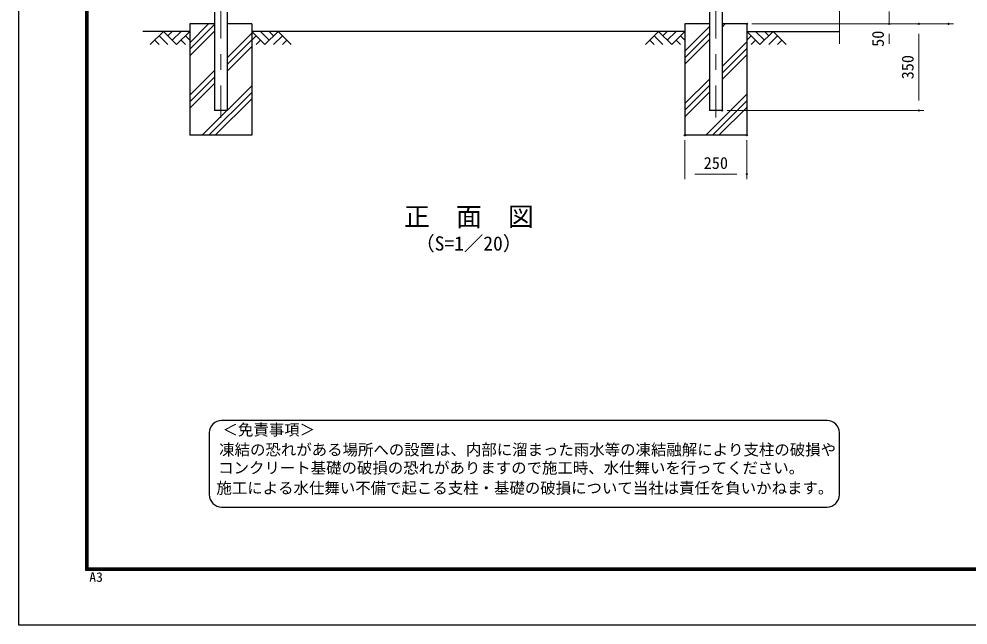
# Model space of a CAD drawing. Units: millimetres, scale not verified. Extents: x -4200 to 4200, y -2970 to 2970.
# Drawn here: x -4200 to -366, y -2970 to -520 of the extents above; entities that cross this region are included whole.
import ezdxf
from ezdxf.enums import TextEntityAlignment as Align

# ---------------------------------------------------------------- set-up
doc = ezdxf.new("R2010")
doc.units = ezdxf.units.MM
doc.header["$LTSCALE"] = 10
doc.header["$PDMODE"] = 32
doc.header["$PDSIZE"] = 5
doc.linetypes.add('USER1', pattern=[50.8, 31.75, -6.35, 6.35, -6.35])
for name, color, linetype, lineweight in [('0-0_D-TTL-TXT', 7, 'Continuous', 25), ('0-1_D-BMK', 2, 'USER1', 13), ('0-2_D-STR1', 1, 'Continuous', 25), ('0-3_D-STR-DIM', 7, 'Continuous', 13), ('0-9_D-BGD', 7, 'Continuous', 25), ('0-A_D-STR4', 7, 'Continuous', 25), ('0-B_D-DCR-HCH', 7, 'Continuous', 13), ('0-C_D-TTL', 7, 'Continuous', 25)]:
    doc.layers.add(name, color=color, linetype=linetype, lineweight=lineweight)
doc.layers.add('0-5_Defpoints', color=8, linetype='Continuous')
doc.styles.add('ＭＳ ゴシック', font='')
doc.styles.get('ＭＳ ゴシック').set_extended_font_data('MS Gothic')

msp = doc.modelspace()

# ---------------------------------------------------------------- linework, layer by layer
at = {"layer": '0-0_D-TTL-TXT', "color": 2}
for p, q in [((-935.87, -2142.95), (-3381.41, -2142.95)), ((-3431.41, -2192.95), (-3431.41, -2442.95)), ((-885.87, -2442.95), (-885.87, -2192.95)), ((-3381.41, -2492.95), (-935.87, -2492.95))]:
    msp.add_line(p, q, dxfattribs=at)
for centre, start, end in [((-3381.41, -2192.95), 90, 180), ((-935.87, -2192.95), 0, 90), ((-3381.41, -2442.95), 180, 270), ((-935.87, -2442.95), 270, 0)]:
    msp.add_arc(centre, 50, start, end, dxfattribs=at)
at = {"layer": '0-1_D-BMK'}
for p, q in [((-3384.97, 1751.06), (-3384.97, -919.29)), ((-1384.97, 1751.06), (-1384.97, -918.58))]:
    msp.add_line(p, q, dxfattribs=at)
at = {"layer": '0-2_D-STR1'}
for p, q in [((-3410.37, -493), (-3410.37, -890)), ((-3359.57, -493), (-3359.57, -890)), ((-1410.37, -493), (-1410.37, -890)), ((-1359.57, -493), (-1359.57, -890)), ((-3359.57, -890), (-3410.37, -890)), ((-1359.57, -890), (-1410.37, -890))]:
    msp.add_line(p, q, dxfattribs=at)
at = {"layer": '0-3_D-STR-DIM'}
for p, q in [((-884.97, 359.35), (-884.97, -620)), ((-684.97, -490), (-684.97, -540)), ((-1239.97, -540), (-664.97, -540)), ((-1239.97, -540), (-544.97, -540)), ((-1239.97, -540), (-424.97, -540)), ((-1239.97, -540), (-544.97, -540)), ((-684.97, -580), (-684.97, -620)), ((-564.97, -580), (-564.97, -850)), ((-1339.57, -890), (-544.97, -890)), ((-1509.97, -1010), (-1509.97, -1167.32)), ((-1259.97, -1010), (-1259.97, -1167.32)), ((-1469.97, -1147.32), (-1299.97, -1147.32))]:
    msp.add_line(p, q, dxfattribs=at)
at = {"layer": '0-5_Defpoints'}
for p in [(-1259.97, -540), (-684.97, -540), (-564.97, -540), (-444.97, -540), (-1359.57, -890), (-564.97, -890), (-1509.97, -990), (-1259.97, -990), (-1259.97, -1147.32)]:
    msp.add_point(p, dxfattribs=at)
at = {"layer": '0-9_D-BGD'}
for p, q in [((-3509.97, -570), (-3699.97, -570)), ((-1509.97, -570), (-3259.97, -570)), ((-1259.97, -570), (-884.97, -570))]:
    msp.add_line(p, q, dxfattribs=at)
at = {"layer": '0-A_D-STR4'}
for p, q in [((-3509.97, -540), (-3509.97, -990)), ((-3410.37, -540), (-3509.97, -540)), ((-3259.97, -540), (-3359.57, -540)), ((-3259.97, -540), (-3259.97, -990)), ((-1509.97, -540), (-1509.97, -990)), ((-1410.37, -540), (-1509.97, -540)), ((-1259.97, -540), (-1359.57, -540)), ((-1259.97, -540), (-1259.97, -990)), ((-3259.97, -990), (-3509.97, -990)), ((-1259.97, -990), (-1509.97, -990))]:
    msp.add_line(p, q, dxfattribs=at)
at = {"layer": '0-B_D-DCR-HCH'}
for p, q in [((-3616.4, -570), (-3669.61, -623.21)), ((-3616.4, -570), (-3563.19, -623.21)), ((-3598.66, -587.74), (-3580.92, -570)), ((-3580.92, -605.47), (-3545.45, -570)), ((-3563.19, -623.21), (-3509.97, -570)), ((-3509.97, -615.77), (-3434.2, -540)), ((-3509.97, -642.29), (-3410.37, -542.69)), ((-3509.97, -668.81), (-3410.37, -569.21)), ((-3206.76, -623.21), (-3259.97, -570)), ((-3189.03, -605.47), (-3224.5, -570)), ((-3153.55, -570), (-3206.76, -623.21)), ((-3171.2, -587.83), (-3189.03, -570)), ((-3153.55, -570), (-3100.34, -623.21)), ((-1616.4, -570), (-1669.61, -623.21)), ((-1616.4, -570), (-1563.19, -623.21)), ((-1598.66, -587.74), (-1580.92, -570)), ((-1580.92, -605.47), (-1545.45, -570)), ((-1563.19, -623.21), (-1509.97, -570)), ((-1509.97, -650.1), (-1410.37, -550.5)), ((-1359.57, -552.74), (-1346.84, -540)), ((-1206.76, -623.21), (-1259.97, -570)), ((-1189.03, -605.47), (-1224.5, -570)), ((-1153.55, -570), (-1206.76, -623.21)), ((-1171.2, -587.83), (-1189.03, -570)), ((-1153.55, -570), (-1100.34, -623.21)), ((-3651.87, -605.47), (-3634.05, -623.21)), ((-3634.14, -587.74), (-3598.5, -623.21)), ((-3545.45, -605.47), (-3527.63, -623.21)), ((-3527.71, -587.74), (-3509.97, -605.39)), ((-3359.57, -677.5), (-3259.97, -577.9)), ((-3359.57, -704.02), (-3259.97, -604.42)), ((-3242.24, -587.74), (-3259.97, -605.39)), ((-3224.5, -605.47), (-3242.32, -623.21)), ((-3135.81, -587.74), (-3171.45, -623.21)), ((-3118.08, -605.47), (-3135.89, -623.21)), ((-1651.87, -605.47), (-1634.05, -623.21)), ((-1634.14, -587.74), (-1598.5, -623.21)), ((-1545.45, -605.47), (-1527.63, -623.21)), ((-1527.71, -587.74), (-1509.97, -605.39)), ((-1509.97, -676.62), (-1410.37, -577.02)), ((-1509.97, -703.14), (-1410.37, -603.54)), ((-1359.57, -711.83), (-1259.97, -612.23)), ((-1242.24, -587.74), (-1259.97, -605.39)), ((-1224.5, -605.47), (-1242.32, -623.21)), ((-1135.81, -587.74), (-1171.45, -623.21)), ((-1118.08, -605.47), (-1135.89, -623.21)), ((-3359.57, -730.54), (-3259.97, -630.94)), ((-1359.57, -738.35), (-1259.97, -638.75)), ((-1359.57, -764.87), (-1259.97, -665.27)), ((-3509.97, -827.9), (-3410.37, -728.3)), ((-3509.97, -854.42), (-3410.37, -754.82)), ((-1509.97, -862.23), (-1410.37, -762.63)), ((-3509.97, -880.94), (-3410.37, -781.34)), ((-3359.57, -889.64), (-3259.97, -790.04)), ((-1509.97, -888.75), (-1410.37, -789.15)), ((-3433.42, -990), (-3259.97, -816.55)), ((-3406.9, -990), (-3259.97, -843.07)), ((-1509.97, -915.27), (-1410.37, -815.67)), ((-1425.61, -990), (-1259.97, -824.37)), ((-1399.09, -990), (-1259.97, -850.88)), ((-1372.58, -990), (-1259.97, -877.4)), ((-3459.94, -990), (-3359.94, -890))]:
    msp.add_line(p, q, dxfattribs=at)
at = {"layer": '0-C_D-TTL', "color": 2}
msp.add_lwpolyline([(-4200, 2970), (4200, 2970), (4200, -2970), (-4200, -2970)], close=True, dxfattribs=at)
at = {"layer": '0-C_D-TTL'}
for points in [[(-3930, 2750), (3930, 2750), (3930, -2750), (-3930, -2750)], [(-3927.5, 2747.5), (3927.5, 2747.5), (3927.5, -2747.5), (-3927.5, -2747.5)], [(-3925, 2745), (3925, 2745), (3925, -2745), (-3925, -2745)], [(-3922.5, 2742.5), (3922.5, 2742.5), (3922.5, -2742.5), (-3922.5, -2742.5)], [(-3920, 2740), (3920, 2740), (3920, -2740), (-3920, -2740)]]:
    msp.add_lwpolyline(points, close=True, dxfattribs=at)

# ---------------------------------------------------------------- texts
at = {"layer": '0-0_D-TTL-TXT', "style": 'ＭＳ ゴシック'}
for s, height, p in [('正\u3000面\u3000図', 76.97, (-2644.87, -1380.39)), ('（S=1／20）', 57.7, (-2599.39, -1473.59)), ('＜免責事項＞ \u3000\u3000', 45.67, (-3377.71, -2217.12)), ('凍結の恐れがある場所への設置は、内部に溜まった雨水等の凍結融解により支柱の破損や', 45.67, (-3391.23, -2297.62)), ('コンクリート基礎の破損の恐れがありますので施工時、水仕舞いを行ってください。', 45.67, (-3395.34, -2371.04)), ('施工による水仕舞い不備で起こる支柱・基礎の破損について当社は責任を負いかねます。 ', 45.67, (-3402.34, -2452.54))]:
    msp.add_text(s, height=height, dxfattribs=at).set_placement(p, align=Align.BOTTOM_LEFT)
at = {"layer": '0-3_D-STR-DIM', "style": 'ＭＳ ゴシック'}
for s, p in [('50', (-691.72, -632.63)), ('350', (-571.72, -763.88))]:
    msp.add_text(s, height=48.09, rotation=90, dxfattribs=at).set_placement(p, align=Align.BOTTOM_LEFT)
msp.add_text('250', height=48.09, dxfattribs=at).set_placement((-1433.97, -1140.57), align=Align.BOTTOM_LEFT)
at = {"layer": '0-C_D-TTL', "style": 'ＭＳ ゴシック', "width": 1.05}
msp.add_text('A3', height=38.48, dxfattribs=at).set_placement((-3916.09, -2806.81), align=Align.BOTTOM_LEFT)

doc.saveas('drawing.dxf')
